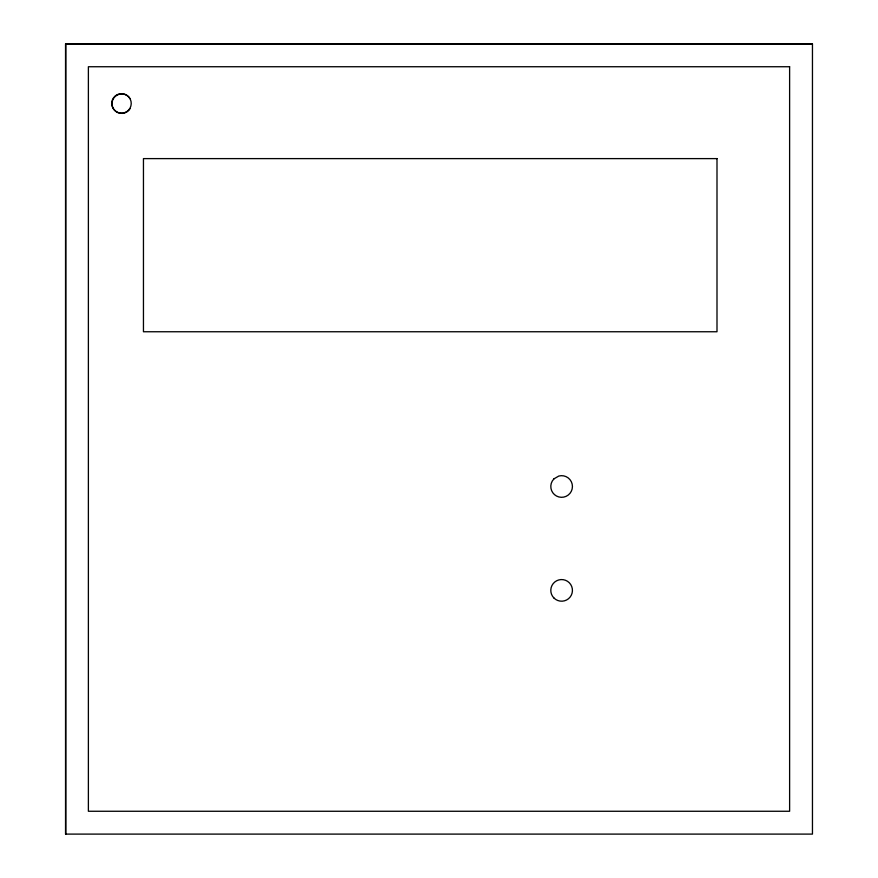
<?xml version="1.0" encoding="UTF-8"?>
<svg xmlns="http://www.w3.org/2000/svg" width="878" height="878" viewBox="0 0 878 878"><rect width="100%" height="100%" fill="white"/><g stroke="black" fill="none" stroke-linecap="round" stroke-linejoin="round"><path stroke-width="1.32" d="M812.457 44.141L65.784 44.141L65.784 834.1M130.163 108.521A9.735 9.735 0 0 1 115.468 111.122A9.735 9.735 0 0 1 115.468 96.196A9.735 9.735 0 0 1 130.163 98.786M553.963 478.839L552.251 481.089A10.821 10.821 0 0 0 558.814 496.948A10.821 10.821 0 0 0 572.434 486.5A10.821 10.821 0 0 0 558.814 476.041L553.963 478.839M812.457 43.9L65.543 43.9L65.543 834.1L812.457 834.1L812.457 43.9M789.618 66.739L88.382 66.739L88.382 811.261L789.618 811.261L789.618 66.739M716.997 158.611L143.454 158.611L143.454 331.752L716.997 331.752L716.997 158.611M553.963 598.028A10.821 10.821 0 0 0 572.072 593.177A10.821 10.821 0 0 0 558.814 579.93A10.821 10.821 0 0 0 553.963 598.028M114.601 110.31A9.735 9.735 0 0 0 130.899 105.942A9.735 9.735 0 0 0 118.969 94.012A9.735 9.735 0 0 0 114.601 110.31"/></g></svg>
